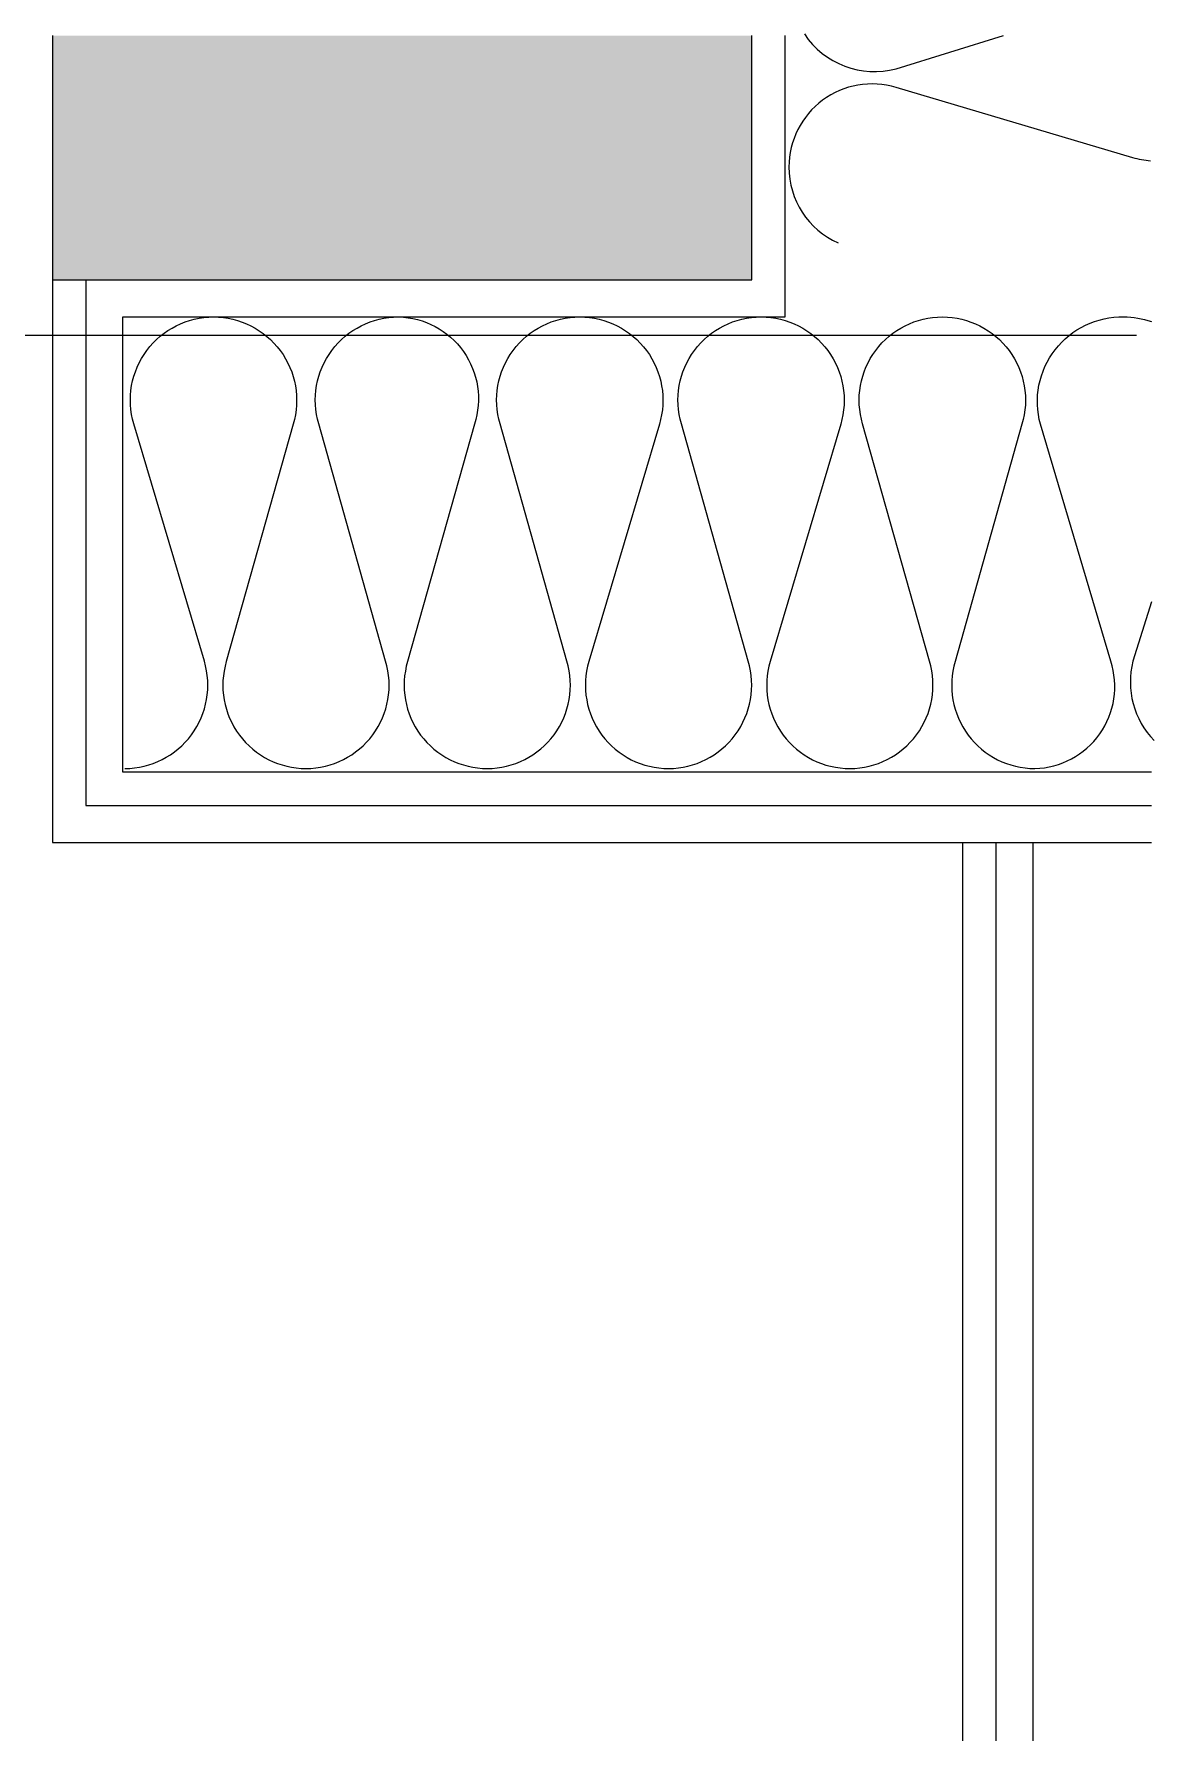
# Model space of a CAD drawing. Header units: millimetres. Extents: x 906 to 41302, y 848 to 28850.
# Drawn here: x 30610.1 to 30930.6, y 20261.5 to 20747 of the extents above; entities that cross this region are included whole.
import ezdxf

# ---------------------------------------------------------------- set-up
doc = ezdxf.new("R2010")
doc.units = ezdxf.units.MM
for name, color, linetype in [('PDF_X-단위세대$및$주동평면도$A-FIN-INSL', 7, 'Continuous'), ('PDF_X-단위세대$및$주동평면도$A-ST-AXIS-CEN', 7, 'Continuous'), ('PDF_X-단위세대$및$주동평면도$A-ST-CONC', 7, 'Continuous'), ('PDF_X-단위세대$및$주동평면도$A-WALL-DRY', 7, 'Continuous')]:
    doc.layers.add(name, color=color, linetype=linetype)
doc.layers.add('PDF_X-단위세대$및$주동평면도$A-FIN-INSL-HAT', color=7, linetype='Continuous', true_color=0x666666)
doc.layers.add('PDF_X-단위세대$및$주동평면도$S-ST-CONC-PAT1', color=7, linetype='Continuous', true_color=0xb7b7b7)

msp = doc.modelspace()

# ---------------------------------------------------------------- linework, layer by layer
at = {"layer": 'PDF_X-단위세대$및$주동평면도$A-FIN-INSL', "lineweight": 5}
msp.add_lwpolyline([(30929.81, 20535.91), (30635.59, 20535.91), (30635.59, 20666.09), (30825.04, 20666.09), (30825.04, 20746.52)], dxfattribs=at)
at = {"layer": 'PDF_X-단위세대$및$주동평면도$A-FIN-INSL-HAT', "lineweight": 9}
for points in [[(30830.52, 20746.98, 0.32031), (30856.79, 20737), (30887.48, 20746.52)], [(30929.54, 20710.61, -0.052557), (30924.52, 20711.6), (30856.79, 20731.7, 0.501631), (30826.1, 20708.95, 0.295572), (30840.17, 20687.22)], [(30636.12, 20536.97, 0.501631), (30658.88, 20567.66), (30638.7, 20635.48, -0.50163), (30661.53, 20666.09, -0.50163), (30684.28, 20635.4), (30665.16, 20567.57, 0.501631), (30687.98, 20536.97, 0.501631), (30710.74, 20567.66), (30691.61, 20635.48, -0.50163), (30714.44, 20666.09, -0.50163), (30736.14, 20635.4), (30717.02, 20567.57, 0.501631), (30739.84, 20536.97, 0.501631), (30762.59, 20567.66), (30743.47, 20635.48, -0.50163), (30766.3, 20666.09, -0.50163), (30789.05, 20635.4), (30768.87, 20567.57, 0.501631), (30791.7, 20536.97, 0.501631), (30814.45, 20567.66), (30795.33, 20635.48, -0.50163), (30818.16, 20666.09, -0.50163), (30840.91, 20635.4), (30820.73, 20567.57, 0.501631), (30843.56, 20536.97, 0.501631), (30866.31, 20567.66), (30847.19, 20635.48, -0.50163), (30870.02, 20666.09, -0.50163), (30892.77, 20635.4), (30873.65, 20567.57, 0.501631), (30896.47, 20536.97, 0.501631), (30918.17, 20567.66), (30898.06, 20635.4, -0.50163), (30921.87, 20666.09, -0.084703), (30929.78, 20664.74)], [(30929.81, 20584.6), (30924.52, 20567.66, 0.259871), (30930.56, 20544.94)]]:
    msp.add_lwpolyline(points, format="xyb", dxfattribs=at)
msp.add_lwpolyline([(30635.59, 20535.91), (30635.59, 20535.91)], dxfattribs=at)
at = {"layer": 'PDF_X-단위세대$및$주동평면도$A-ST-AXIS-CEN', "lineweight": 5}
msp.add_lwpolyline([(30925.58, 20660.8), (29160.28, 20660.8)], dxfattribs=at)
at = {"layer": 'PDF_X-단위세대$및$주동평면도$A-ST-CONC', "lineweight": 25}
msp.add_lwpolyline([(30615.49, 20746.52), (30615.49, 20676.67), (30815.51, 20676.67), (30815.51, 20746.52)], dxfattribs=at)
at = {"layer": 'PDF_X-단위세대$및$주동평면도$A-WALL-DRY', "lineweight": 13}
for points in [[(30615.49, 20676.67), (30615.49, 20515.8), (30929.81, 20515.8)], [(30625.01, 20676.67), (30625.01, 20526.39), (30929.81, 20526.39)], [(30929.81, 18865.86), (30875.84, 18865.86), (30875.84, 20515.8)], [(30929.81, 18876.45), (30885.36, 18876.45), (30885.36, 20515.8)], [(30929.81, 18885.97), (30895.94, 18885.97), (30895.94, 20515.8)]]:
    msp.add_lwpolyline(points, dxfattribs=at)
at = {"layer": 'PDF_X-단위세대$및$주동평면도$S-ST-CONC-PAT1', "transparency": 33554559}
for points in [[(30615.49, 20746.52), (30707.56, 20746.52), (30615.49, 20676.67)], [(30707.56, 20746.52), (30615.49, 20676.67), (30815.51, 20676.67)], [(30815.51, 20746.52), (30707.56, 20746.52), (30815.51, 20676.67)]]:
    msp.add_solid(points, dxfattribs=at)

doc.saveas('drawing.dxf')
